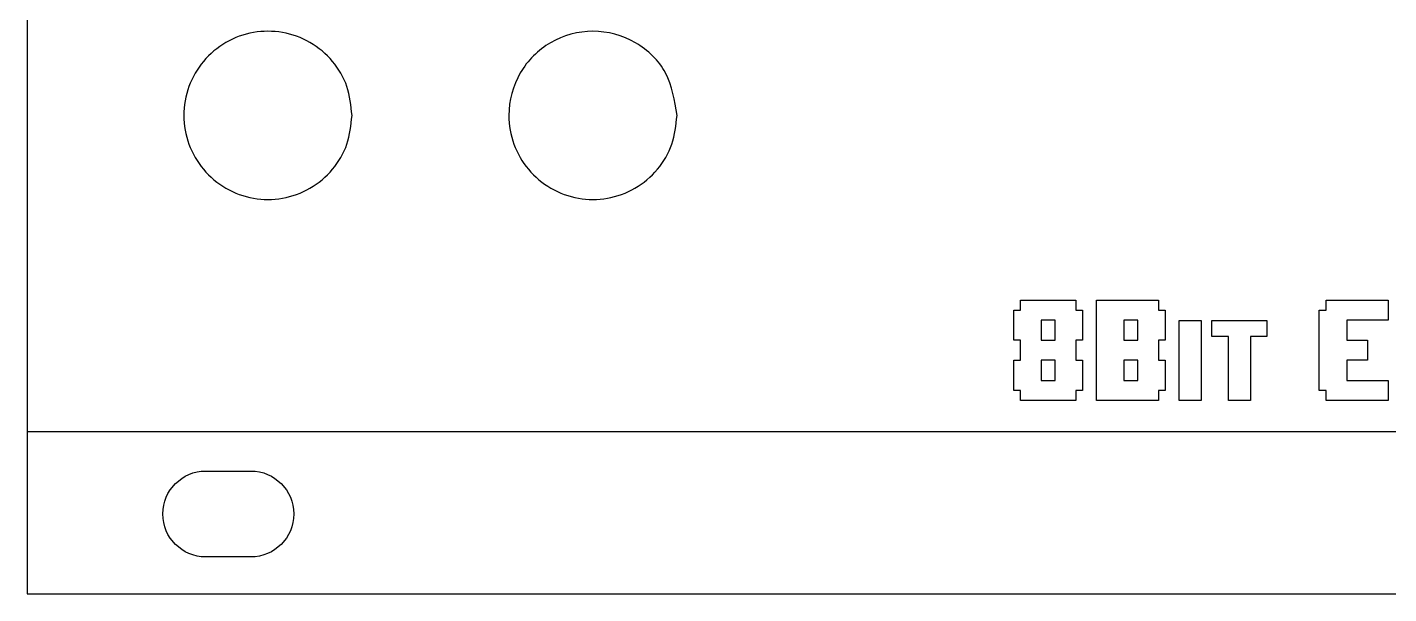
# Model space of a CAD drawing. Extents: x 3 to 110, y 3 to 131.
# Drawn here: x 3 to 54.2, y 2.7 to 24 of the extents above; entities that cross this region are included whole.
import ezdxf

# ---------------------------------------------------------------- set-up
doc = ezdxf.new("R2010")
doc.units = 0
doc.layers.add('engravings', color=7, linetype='CONTINUOUS')
doc.layers.add('Layer_1', color=7, linetype='CONTINUOUS')

msp = doc.modelspace()

# ---------------------------------------------------------------- linework, layer by layer
at = {"layer": 'engravings', "color": 7}
for p, q in [((40.136136, 12.270803), (40.136136, 13.403054)), ((40.136136, 13.403054), (40.39537, 13.403054)), ((40.39537, 13.403054), (40.39537, 13.780468)), ((40.39537, 13.780468), (42.469242, 13.780468)), ((42.469242, 13.780468), (42.469242, 13.403054)), ((42.469242, 13.403054), (42.728476, 13.403054)), ((42.728476, 13.403054), (42.728476, 12.270803)), ((43.246944, 10.006312), (43.246944, 13.780468)), ((43.246944, 13.780468), (45.58005, 13.780468)), ((45.58005, 13.780468), (45.58005, 13.403054)), ((45.58005, 13.403054), (45.839284, 13.403054)), ((45.839284, 13.403054), (45.839284, 12.270803)), ((51.627352, 10.383725), (51.627352, 13.403054)), ((51.627352, 13.403054), (51.886585, 13.403054)), ((51.886585, 13.403054), (51.886585, 13.780468)), ((51.886585, 13.780468), (54.219692, 13.780468)), ((54.219692, 13.780468), (54.219692, 13.025641)), ((41.69154, 13.025641), (41.173072, 13.025641)), ((41.173072, 13.025641), (41.173072, 12.270803)), ((41.69154, 12.270803), (41.69154, 13.025641)), ((44.802348, 13.025641), (44.28388, 13.025641)), ((44.28388, 13.025641), (44.28388, 12.270803)), ((44.802348, 12.270803), (44.802348, 13.025641)), ((46.357752, 10.006312), (46.357752, 13.01045)), ((46.357752, 13.01045), (47.183129, 13.01045)), ((47.183129, 13.01045), (47.183129, 10.006312)), ((47.595817, 12.409623), (47.595817, 13.01045)), ((47.595817, 13.01045), (49.65926, 13.01045)), ((49.65926, 13.01045), (49.65926, 12.409623)), ((54.219692, 13.025641), (52.664287, 13.025641)), ((52.664287, 13.025641), (52.664287, 12.270803)), ((48.21485, 12.409623), (47.595817, 12.409623)), ((48.21485, 10.006312), (48.21485, 12.409623)), ((49.65926, 12.409623), (49.040227, 12.409623)), ((49.040227, 12.409623), (49.040227, 10.006312)), ((40.39537, 12.270803), (40.136136, 12.270803)), ((40.39537, 11.515977), (40.39537, 12.270803)), ((41.173072, 12.270803), (41.69154, 12.270803)), ((42.728476, 12.270803), (42.469242, 12.270803)), ((42.469242, 12.270803), (42.469242, 11.515977)), ((44.28388, 12.270803), (44.802348, 12.270803)), ((45.839284, 12.270803), (45.58005, 12.270803)), ((45.58005, 12.270803), (45.58005, 11.515977)), ((52.664287, 12.270803), (53.441989, 12.270803)), ((53.441989, 12.270803), (53.441989, 11.515977)), ((40.136136, 10.383725), (40.136136, 11.515977)), ((40.136136, 11.515977), (40.39537, 11.515977)), ((41.69154, 11.515977), (41.173072, 11.515977)), ((41.173072, 11.515977), (41.173072, 10.761139)), ((41.69154, 10.761139), (41.69154, 11.515977)), ((42.469242, 11.515977), (42.728476, 11.515977)), ((42.728476, 11.515977), (42.728476, 10.383725)), ((44.802348, 11.515977), (44.28388, 11.515977)), ((44.28388, 11.515977), (44.28388, 10.761139)), ((44.802348, 10.761139), (44.802348, 11.515977)), ((45.58005, 11.515977), (45.839284, 11.515977)), ((45.839284, 11.515977), (45.839284, 10.383725)), ((53.441989, 11.515977), (52.664287, 11.515977)), ((52.664287, 11.515977), (52.664287, 10.761139)), ((41.173072, 10.761139), (41.69154, 10.761139)), ((44.28388, 10.761139), (44.802348, 10.761139)), ((52.664287, 10.761139), (54.219692, 10.761139)), ((54.219692, 10.761139), (54.219692, 10.006312)), ((40.39537, 10.383725), (40.136136, 10.383725)), ((40.39537, 10.006312), (40.39537, 10.383725)), ((42.728476, 10.383725), (42.469242, 10.383725)), ((42.469242, 10.383725), (42.469242, 10.006312)), ((45.839284, 10.383725), (45.58005, 10.383725)), ((45.58005, 10.383725), (45.58005, 10.006312)), ((51.886585, 10.383725), (51.627352, 10.383725)), ((51.886585, 10.006312), (51.886585, 10.383725)), ((42.469242, 10.006312), (40.39537, 10.006312)), ((45.58005, 10.006312), (43.246944, 10.006312)), ((47.183129, 10.006312), (46.357752, 10.006312)), ((49.040227, 10.006312), (48.21485, 10.006312)), ((54.219692, 10.006312), (51.886585, 10.006312)), ((3.033407, 8.830521), (3.033407, 2.735289)), ((110.349336, 8.830521), (3.033407, 8.830521)), ((3.033407, 8.830521), (3.033407, 8.830521)), ((3.033407, 2.735289), (110.349336, 2.735289))]:
    msp.add_line(p, q, dxfattribs=at)
at = {"layer": 'Layer_1', "color": 7}
for p, q in [((3.03694, 131.23544), (3.03694, 2.73543)), ((15.250342, 20.72713), (15.250342, 20.72713)), ((27.473482, 20.72713), (27.473482, 20.72713)), ((8.97637, 7.15526), (9.1175, 7.22306)), ((9.1175, 7.22306), (9.2659, 7.27716)), ((9.2659, 7.27716), (9.42078, 7.31676)), ((9.42078, 7.31676), (9.58135, 7.34116)), ((9.58135, 7.34116), (9.7468, 7.34916)), ((9.7468, 7.34916), (11.4468, 7.34916)), ((9.7468, 7.34916), (9.7468, 7.34916)), ((11.4468, 7.34916), (11.61225, 7.34116)), ((11.61225, 7.34116), (11.77281, 7.31676)), ((11.77281, 7.31676), (11.9277, 7.27716)), ((11.9277, 7.27716), (12.0761, 7.22306)), ((12.0761, 7.22306), (12.21722, 7.15526)), ((8.40794, 6.63917), (8.60468, 6.87782)), ((8.60468, 6.87782), (8.84333, 7.07456)), ((8.84333, 7.07456), (8.97637, 7.15526)), ((12.21722, 7.15526), (12.35026, 7.07456)), ((12.35026, 7.07456), (12.58891, 6.87782)), ((12.58891, 6.87782), (12.78565, 6.63917)), ((8.16584, 6.06173), (8.20544, 6.21661)), ((8.20544, 6.21661), (8.25954, 6.36501)), ((8.25954, 6.36501), (8.32734, 6.50613)), ((8.32734, 6.50613), (8.40794, 6.63917)), ((12.78565, 6.63917), (12.86635, 6.50613)), ((12.86635, 6.50613), (12.93415, 6.36501)), ((12.93415, 6.36501), (12.98825, 6.21661)), ((12.98825, 6.21661), (13.02785, 6.06173)), ((8.13344, 5.73571), (8.14144, 5.90116)), ((8.14144, 5.57026), (8.13344, 5.73571)), ((8.14144, 5.90116), (8.16584, 6.06173)), ((13.02785, 6.06173), (13.05225, 5.90116)), ((13.05225, 5.90116), (13.06025, 5.73571)), ((13.06025, 5.73571), (13.05225, 5.57026)), ((8.16584, 5.40969), (8.14144, 5.57026)), ((8.20544, 5.25481), (8.16584, 5.40969)), ((8.25954, 5.10641), (8.20544, 5.25481)), ((12.98825, 5.25481), (12.93415, 5.10641)), ((13.02785, 5.40969), (12.98825, 5.25481)), ((13.05225, 5.57026), (13.02785, 5.40969)), ((8.32734, 4.96529), (8.25954, 5.10641)), ((8.40794, 4.83225), (8.32734, 4.96529)), ((8.60468, 4.5936), (8.40794, 4.83225)), ((12.78565, 4.83225), (12.58891, 4.5936)), ((12.86635, 4.96529), (12.78565, 4.83225)), ((12.93415, 5.10641), (12.86635, 4.96529)), ((8.84333, 4.39686), (8.60468, 4.5936)), ((8.97637, 4.31616), (8.84333, 4.39686)), ((9.1175, 4.24836), (8.97637, 4.31616)), ((9.2659, 4.19426), (9.1175, 4.24836)), ((9.42078, 4.15466), (9.2659, 4.19426)), ((9.58135, 4.13026), (9.42078, 4.15466)), ((9.7468, 4.12226), (9.58135, 4.13026)), ((11.4468, 4.12226), (9.7468, 4.12226)), ((11.61225, 4.13026), (11.4468, 4.12226)), ((11.77281, 4.15466), (11.61225, 4.13026)), ((11.9277, 4.19426), (11.77281, 4.15466)), ((12.0761, 4.24836), (11.9277, 4.19426)), ((12.21722, 4.31616), (12.0761, 4.24836)), ((12.35026, 4.39686), (12.21722, 4.31616)), ((12.58891, 4.5936), (12.35026, 4.39686)), ((3.03694, 2.73543), (110.34917, 2.73543))]:
    msp.add_line(p, q, dxfattribs=at)
for points, knots in [([(15.250342, 20.72713), (15.212552, 20.357337), (15.137511, 19.623043), (14.555321, 18.652663), (13.702896, 17.93121), (12.647327, 17.548576), (11.52725, 17.548576), (10.473161, 17.93121), (9.614832, 18.652663), (9.054575, 19.623043), (8.858961, 20.72713), (9.054575, 21.831217), (9.614832, 22.801597), (10.473161, 23.52305), (11.52725, 23.905684), (12.647327, 23.905684), (13.702896, 23.52305), (14.555321, 22.801597), (15.137511, 21.831217), (15.212552, 21.096923), (15.250342, 20.72713)], [0, 0, 0, 0, 1.10375, 2.191703, 3.295453, 4.399203, 5.487156, 6.590906, 7.694656, 8.78261, 9.886359, 10.990109, 12.078063, 13.181812, 14.285562, 15.373516, 16.477266, 17.581015, 18.668969, 19.772719, 19.772719, 19.772719, 19.772719]), ([(27.473482, 20.72713), (27.435692, 20.357337), (27.360651, 19.623043), (26.778461, 18.652663), (25.926035, 17.931209), (24.870469, 17.548578), (23.750385, 17.548567), (22.696321, 17.931241), (21.837898, 18.652547), (21.277989, 19.623471), (21.04819, 20.909437), (21.444707, 22.384255), (22.653725, 23.59253), (24.313423, 24.041006), (25.956054, 23.59277), (27.215261, 22.383315), (27.386549, 21.284704), (27.473482, 20.72713)], [0, 0, 0, 0, 1.10375, 2.191703, 3.295453, 4.399203, 5.487156, 6.590906, 7.694656, 8.78261, 9.886359, 11.540127, 13.144845, 14.798613, 16.452381, 18.057098, 19.710866, 19.710866, 19.710866, 19.710866])]:
    msp.add_open_spline(points, degree=3, knots=knots, dxfattribs=at)

doc.saveas('drawing.dxf')
